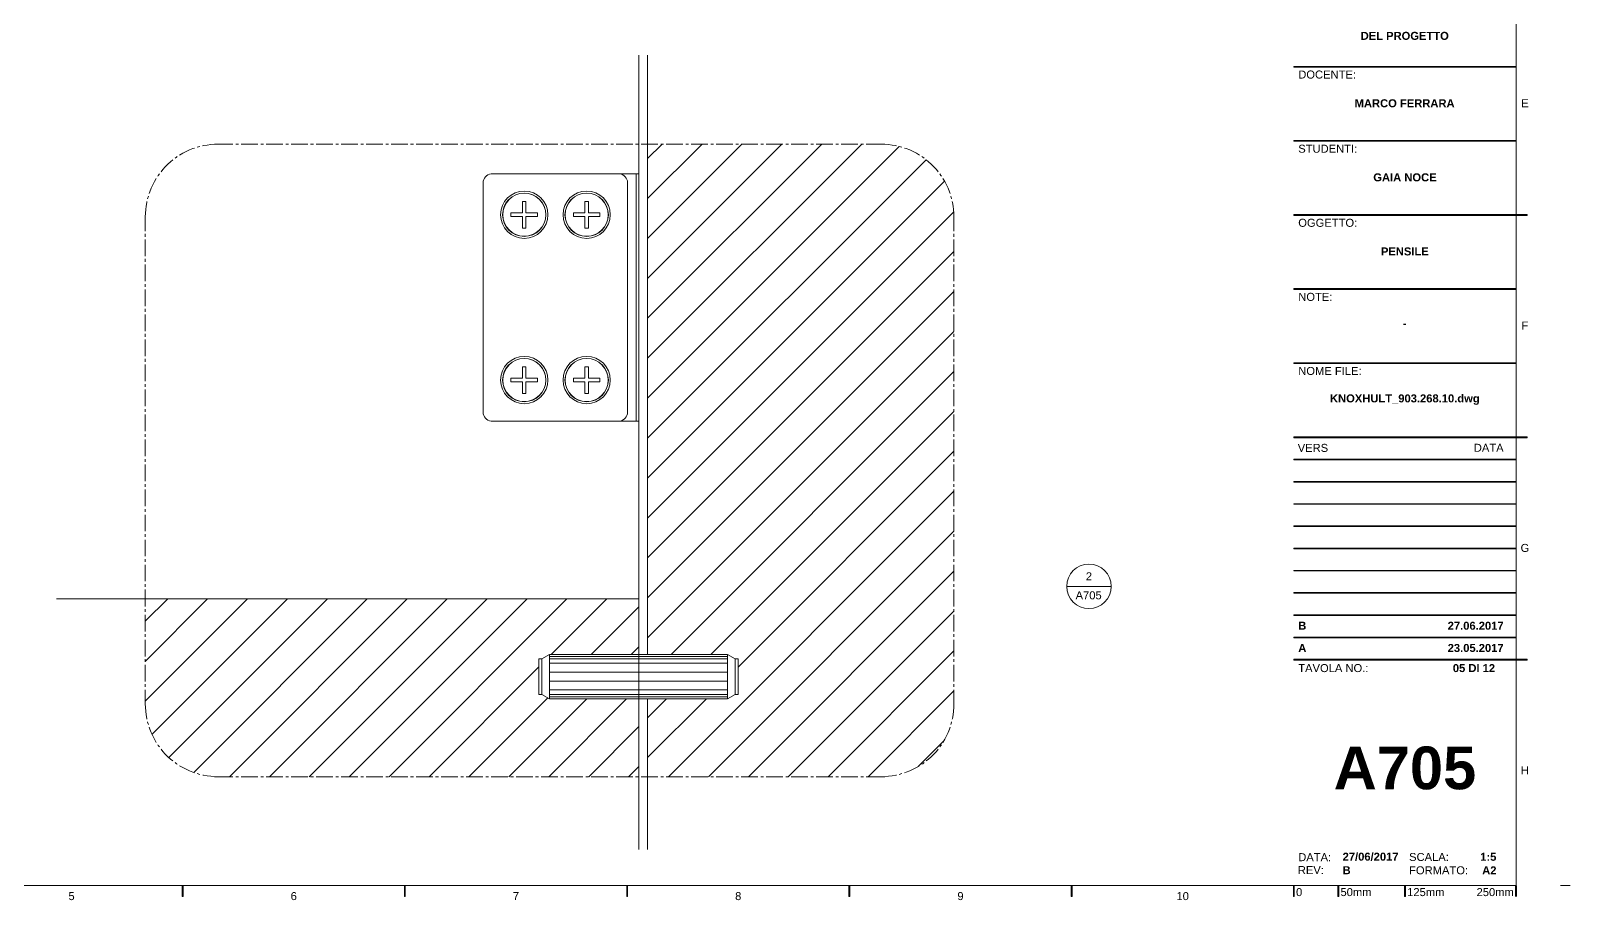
# Model space of a CAD drawing. Header units: centimetres. Extents: x -9.9 to 12.1, y -14.8 to 2.1.
# Drawn here: x 10.36 to 12.091, y -13.124 to -12.146 of the extents above; entities that cross this region are included whole.
import ezdxf

# ---------------------------------------------------------------- set-up
doc = ezdxf.new("R2010")
doc.units = ezdxf.units.CM
doc.header["$MEASUREMENT"] = 0
for name, color, linetype, lineweight in [('PDF _Geometria_Num_Penna__2', 2, 'Continuous', 18), ('PDF _Geometria_Num_Penna__7', 7, 'Continuous', 18), ('PDF _Riempimenti solidi_Num_Penna__7', 7, 'Continuous', 18), ('PDF _Testo_Num_Penna__7', 7, 'Continuous', 18)]:
    doc.layers.add(name, color=color, linetype=linetype, lineweight=lineweight)
doc.styles.add('GENERATED_STYLE_1', font='Arial.ttf')
doc.styles.add('GENERATED_STYLE_2', font='Arial Bold.ttf')

msp = doc.modelspace()

# ---------------------------------------------------------------- hatches: boundary and pattern name
at = {"layer": 'PDF _Riempimenti solidi_Num_Penna__7', "linetype": 'Continuous', "lineweight": 18}
for points in [[(11.7804, -12.1863), (11.7804, -12.1872), (12.0304, -12.1863)], [(11.7804, -12.1872), (12.0304, -12.1872), (12.0304, -12.1863)], [(11.7804, -12.2695), (11.7804, -12.2704), (12.0304, -12.2695)], [(11.7804, -12.2704), (12.0304, -12.2704), (12.0304, -12.2695)], [(12.0304, -12.2695), (11.7804, -12.2704), (12.0304, -12.2704)], [(11.7804, -12.2695), (11.7804, -12.2704), (12.0304, -12.2695)], [(12.0304, -12.3529), (11.7804, -12.3538), (12.0304, -12.3538)], [(11.7804, -12.3529), (11.7804, -12.3538), (12.0304, -12.3529)], [(12.0304, -12.3529), (11.7804, -12.3538), (12.0304, -12.3538)], [(11.7804, -12.3529), (11.7804, -12.3538), (12.0304, -12.3529)], [(12.0304, -12.3529), (11.7804, -12.3538), (12.0304, -12.3538)], [(11.7804, -12.3529), (11.7804, -12.3538), (12.0304, -12.3529)], [(12.0304, -12.3529), (11.7804, -12.3538), (12.0304, -12.3538)], [(11.7804, -12.3529), (11.7804, -12.3538), (12.0304, -12.3529)], [(12.0304, -12.3529), (12.0304, -12.3538), (12.0429, -12.3529)], [(12.0304, -12.3538), (12.0429, -12.3538), (12.0429, -12.3529)], [(12.0304, -12.4362), (11.7804, -12.4371), (12.0304, -12.4371)], [(11.7804, -12.4362), (11.7804, -12.4371), (12.0304, -12.4362)], [(12.0304, -12.5196), (11.7804, -12.5205), (12.0304, -12.5205)], [(11.7804, -12.5196), (11.7804, -12.5205), (12.0304, -12.5196)], [(12.0304, -12.5196), (11.7804, -12.5205), (12.0304, -12.5205)], [(11.7804, -12.5196), (11.7804, -12.5205), (12.0304, -12.5196)], [(12.0304, -12.6029), (11.7804, -12.6038), (12.0304, -12.6038)], [(11.7804, -12.6029), (11.7804, -12.6038), (12.0304, -12.6029)], [(12.0304, -12.6029), (12.0304, -12.6038), (12.0429, -12.6029)], [(12.0304, -12.6038), (12.0429, -12.6038), (12.0429, -12.6029)], [(12.0304, -12.6281), (11.7804, -12.6287), (12.0304, -12.6287)], [(11.7804, -12.6281), (11.7804, -12.6287), (12.0304, -12.6281)], [(12.0304, -12.6531), (11.7804, -12.6537), (12.0304, -12.6537)], [(11.7804, -12.6531), (11.7804, -12.6537), (12.0304, -12.6531)], [(12.0304, -12.6781), (11.7804, -12.6787), (12.0304, -12.6787)], [(11.7804, -12.6781), (11.7804, -12.6787), (12.0304, -12.6781)], [(12.0304, -12.7031), (11.7804, -12.7037), (12.0304, -12.7037)], [(11.7804, -12.7031), (11.7804, -12.7037), (12.0304, -12.7031)], [(12.0304, -12.7281), (11.7804, -12.7287), (12.0304, -12.7287)], [(11.7804, -12.7281), (11.7804, -12.7287), (12.0304, -12.7281)], [(12.0304, -12.7531), (11.7804, -12.7537), (12.0304, -12.7537)], [(11.7804, -12.7531), (11.7804, -12.7537), (12.0304, -12.7531)], [(12.0304, -12.778), (11.7804, -12.7787), (12.0304, -12.7787)], [(11.7804, -12.778), (11.7804, -12.7787), (12.0304, -12.778)], [(12.0304, -12.8031), (11.7804, -12.8037), (12.0304, -12.8037)], [(11.7804, -12.8031), (11.7804, -12.8037), (12.0304, -12.8031)], [(12.0304, -12.8281), (11.7804, -12.8287), (12.0304, -12.8287)], [(11.7804, -12.8281), (11.7804, -12.8287), (12.0304, -12.8281)], [(12.0304, -12.8529), (11.7804, -12.8538), (12.0304, -12.8538)], [(11.7804, -12.8529), (11.7804, -12.8538), (12.0304, -12.8529)], [(12.0304, -12.8529), (11.7804, -12.8538), (12.0304, -12.8538)], [(11.7804, -12.8529), (11.7804, -12.8538), (12.0304, -12.8529)], [(12.0304, -12.8529), (12.0304, -12.8538), (12.0429, -12.8529)], [(12.0304, -12.8538), (12.0429, -12.8538), (12.0429, -12.8529)], [(12.0304, -12.8529), (12.0304, -12.8538), (12.0429, -12.8529)], [(12.0304, -12.8538), (12.0429, -12.8538), (12.0429, -12.8529)], [(12.0304, -12.8529), (12.0304, -12.8538), (12.0429, -12.8529)], [(12.0304, -12.8538), (12.0429, -12.8538), (12.0429, -12.8529)], [(10.53, -13.1074), (10.5309, -13.1199), (10.5309, -13.1074)], [(10.53, -13.1199), (10.5309, -13.1199), (10.53, -13.1074)], [(10.7799, -13.1074), (10.7808, -13.1199), (10.7808, -13.1074)], [(10.7799, -13.1199), (10.7808, -13.1199), (10.7799, -13.1074)], [(11.0299, -13.1074), (11.0308, -13.1199), (11.0308, -13.1074)], [(11.0299, -13.1199), (11.0308, -13.1199), (11.0299, -13.1074)], [(11.28, -13.1074), (11.2809, -13.1199), (11.2809, -13.1074)], [(11.28, -13.1199), (11.2809, -13.1199), (11.28, -13.1074)], [(11.53, -13.1074), (11.5309, -13.1199), (11.5309, -13.1074)], [(11.53, -13.1199), (11.5309, -13.1199), (11.53, -13.1074)], [(11.78, -13.1074), (11.7809, -13.1199), (11.7809, -13.1074)], [(11.78, -13.1199), (11.7809, -13.1199), (11.78, -13.1074)], [(11.78, -13.1074), (11.7809, -13.1199), (11.7809, -13.1074)], [(11.78, -13.1199), (11.7809, -13.1199), (11.78, -13.1074)], [(11.83, -13.1074), (11.8309, -13.1199), (11.8309, -13.1074)], [(11.83, -13.1199), (11.8309, -13.1199), (11.83, -13.1074)], [(11.905, -13.1074), (11.9059, -13.1199), (11.9059, -13.1074)], [(11.905, -13.1199), (11.9059, -13.1199), (11.905, -13.1074)], [(12.0316, -13.1074), (12.0292, -13.1074), (12.0316, -13.1199)], [(12.0292, -13.1074), (12.0316, -13.1199), (12.0292, -13.1199)]]:
    msp.add_hatch(color=7, dxfattribs=at).paths.add_polyline_path(points)

# ---------------------------------------------------------------- linework, layer by layer
at = {"layer": 'PDF _Geometria_Num_Penna__2', "color": 2, "linetype": 'Continuous', "lineweight": 18, "flags": 128}
for points in [[(11.0535, -12.29), (11.0698, -12.2737)], [(11.0535, -12.3349), (11.1147, -12.2737)], [(11.0535, -12.3798), (11.1596, -12.2737)], [(11.0535, -12.4247), (11.2045, -12.2737)], [(11.0535, -12.4696), (11.2494, -12.2737)], [(11.0535, -12.5145), (11.2943, -12.2737)], [(11.0535, -12.5594), (11.3366, -12.2763)], [(11.0535, -12.6043), (11.3667, -12.2912)], [(11.0535, -12.6492), (11.3874, -12.3154)], [(11.0535, -12.6942), (11.3978, -12.3499)], [(11.0535, -12.739), (11.398, -12.3946)], [(11.0535, -12.784), (11.398, -12.4395)], [(11.0535, -12.8289), (11.398, -12.4844)], [(11.0798, -12.8475), (11.398, -12.5293)], [(11.1247, -12.8475), (11.398, -12.5742)], [(11.1554, -12.8618), (11.398, -12.6191)], [(11.077, -12.9851), (11.398, -12.664)], [(11.1219, -12.9851), (11.398, -12.7089)], [(11.1668, -12.9851), (11.398, -12.7538)], [(10.4884, -12.8103), (10.5137, -12.7851)], [(10.4884, -12.8553), (10.5585, -12.7851)], [(10.4884, -12.9001), (10.6035, -12.7851)], [(10.4959, -12.9375), (10.6483, -12.7851)], [(10.5148, -12.9635), (10.6933, -12.7851)], [(10.5429, -12.9804), (10.7381, -12.7851)], [(10.583, -12.9851), (10.7831, -12.7851)], [(10.628, -12.9851), (10.8279, -12.7851)], [(10.6728, -12.9851), (10.8729, -12.7851)], [(10.7178, -12.9851), (10.9178, -12.7851)], [(10.7626, -12.9851), (10.9627, -12.7851)], [(10.9451, -12.8475), (11.0076, -12.7851)], [(10.99, -12.8475), (11.0435, -12.794)], [(11.2117, -12.9851), (11.398, -12.7987)], [(11.0349, -12.8475), (11.0435, -12.8389)], [(11.2566, -12.9851), (11.398, -12.8436)], [(10.8076, -12.9851), (10.931, -12.8616)], [(10.8524, -12.9851), (10.9411, -12.8964)], [(10.8974, -12.9851), (10.9849, -12.8975)], [(10.9423, -12.9851), (11.0298, -12.8975)], [(11.0535, -12.9187), (11.0747, -12.8975)], [(11.0535, -12.9636), (11.1196, -12.8975)], [(11.3015, -12.9851), (11.398, -12.8885)], [(10.9872, -12.9851), (11.0435, -12.9287)], [(11.3578, -12.9737), (11.3866, -12.9448)], [(11.0321, -12.9851), (11.0435, -12.9736)]]:
    msp.add_lwpolyline(points, dxfattribs=at)
at = {"layer": 'PDF _Geometria_Num_Penna__7', "color": 7, "linetype": 'Continuous', "lineweight": 18, "flags": 128}
for points in [[(9.2504, -13.1074), (12.0304, -13.1074), (12.0304, -11.1033), (9.2504, -11.1033)], [(12.0304, -12.1872), (12.0304, -12.1863), (11.7804, -12.1872)], [(12.0304, -12.1863), (11.7804, -12.1872), (11.7804, -12.1863)], [(12.0304, -12.2704), (12.0304, -12.2695), (11.7804, -12.2704)], [(12.0304, -12.2695), (11.7804, -12.2704), (11.7804, -12.2695)], [(11.7804, -12.2695), (11.7804, -12.2704), (12.0304, -12.2695)], [(11.7804, -12.2704), (12.0304, -12.2695), (12.0304, -12.2704)], [(10.9166, -12.3381), (10.9126, -12.3381), (10.9126, -12.3511), (10.8997, -12.3511), (10.8997, -12.3551), (10.9126, -12.3551), (10.9126, -12.3681), (10.9166, -12.3681), (10.9166, -12.3551), (10.9296, -12.3551), (10.9296, -12.3511), (10.9166, -12.3511)], [(10.9869, -12.3381), (10.9828, -12.3381), (10.9828, -12.3511), (10.9699, -12.3511), (10.9699, -12.3551), (10.9828, -12.3551), (10.9828, -12.3681), (10.9869, -12.3681), (10.9869, -12.3551), (10.9998, -12.3551), (10.9998, -12.3511), (10.9869, -12.3511)], [(11.7804, -12.3529), (11.7804, -12.3538), (12.0304, -12.3529)], [(11.7804, -12.3538), (12.0304, -12.3529), (12.0304, -12.3538)], [(11.7804, -12.3529), (11.7804, -12.3538), (12.0304, -12.3529)], [(11.7804, -12.3538), (12.0304, -12.3529), (12.0304, -12.3538)], [(11.7804, -12.3529), (11.7804, -12.3538), (12.0304, -12.3529)], [(11.7804, -12.3538), (12.0304, -12.3529), (12.0304, -12.3538)], [(11.7804, -12.3529), (11.7804, -12.3538), (12.0304, -12.3529)], [(11.7804, -12.3538), (12.0304, -12.3529), (12.0304, -12.3538)], [(12.0429, -12.3538), (12.0429, -12.3529), (12.0304, -12.3538)], [(12.0429, -12.3529), (12.0304, -12.3538), (12.0304, -12.3529)], [(11.7804, -12.4362), (11.7804, -12.4371), (12.0304, -12.4362)], [(11.7804, -12.4371), (12.0304, -12.4362), (12.0304, -12.4371)], [(11.7804, -12.5196), (11.7804, -12.5205), (12.0304, -12.5196)], [(11.7804, -12.5205), (12.0304, -12.5196), (12.0304, -12.5205)], [(11.7804, -12.5196), (11.7804, -12.5205), (12.0304, -12.5196)], [(11.7804, -12.5205), (12.0304, -12.5196), (12.0304, -12.5205)], [(10.9166, -12.524), (10.9126, -12.524), (10.9126, -12.537), (10.8997, -12.537), (10.8997, -12.541), (10.9126, -12.541), (10.9126, -12.554), (10.9166, -12.554), (10.9166, -12.541), (10.9296, -12.541), (10.9296, -12.537), (10.9166, -12.537)], [(10.9869, -12.524), (10.9828, -12.524), (10.9828, -12.537), (10.9699, -12.537), (10.9699, -12.541), (10.9828, -12.541), (10.9828, -12.554), (10.9869, -12.554), (10.9869, -12.541), (10.9998, -12.541), (10.9998, -12.537), (10.9869, -12.537)], [(11.7804, -12.6029), (11.7804, -12.6038), (12.0304, -12.6029)], [(11.7804, -12.6038), (12.0304, -12.6029), (12.0304, -12.6038)], [(12.0429, -12.6038), (12.0429, -12.6029), (12.0304, -12.6038)], [(12.0429, -12.6029), (12.0304, -12.6038), (12.0304, -12.6029)], [(11.7804, -12.6281), (11.7804, -12.6287), (12.0304, -12.6281)], [(11.7804, -12.6287), (12.0304, -12.6281), (12.0304, -12.6287)], [(11.7804, -12.6531), (11.7804, -12.6537), (12.0304, -12.6531)], [(11.7804, -12.6537), (12.0304, -12.6531), (12.0304, -12.6537)], [(11.7804, -12.6781), (11.7804, -12.6787), (12.0304, -12.6781)], [(11.7804, -12.6787), (12.0304, -12.6781), (12.0304, -12.6787)], [(11.7804, -12.7031), (11.7804, -12.7037), (12.0304, -12.7031)], [(11.7804, -12.7037), (12.0304, -12.7031), (12.0304, -12.7037)], [(11.7804, -12.7281), (11.7804, -12.7287), (12.0304, -12.7281)], [(11.7804, -12.7287), (12.0304, -12.7281), (12.0304, -12.7287)], [(11.7804, -12.7531), (11.7804, -12.7537), (12.0304, -12.7531)], [(11.7804, -12.7537), (12.0304, -12.7531), (12.0304, -12.7537)], [(11.7804, -12.778), (11.7804, -12.7787), (12.0304, -12.778)], [(11.7804, -12.7787), (12.0304, -12.778), (12.0304, -12.7787)], [(11.7804, -12.8031), (11.7804, -12.8037), (12.0304, -12.8031)], [(11.7804, -12.8037), (12.0304, -12.8031), (12.0304, -12.8037)], [(11.7804, -12.8281), (11.7804, -12.8287), (12.0304, -12.8281)], [(11.7804, -12.8287), (12.0304, -12.8281), (12.0304, -12.8287)], [(11.1432, -12.8475), (10.9432, -12.8475), (10.9432, -12.8975), (11.1432, -12.8975)], [(11.7804, -12.8529), (11.7804, -12.8538), (12.0304, -12.8529)], [(11.7804, -12.8538), (12.0304, -12.8529), (12.0304, -12.8538)], [(11.7804, -12.8529), (11.7804, -12.8538), (12.0304, -12.8529)], [(11.7804, -12.8538), (12.0304, -12.8529), (12.0304, -12.8538)], [(12.0429, -12.8538), (12.0429, -12.8529), (12.0304, -12.8538)], [(12.0429, -12.8529), (12.0304, -12.8538), (12.0304, -12.8529)], [(12.0429, -12.8538), (12.0429, -12.8529), (12.0304, -12.8538)], [(12.0429, -12.8529), (12.0304, -12.8538), (12.0304, -12.8529)], [(12.0429, -12.8538), (12.0429, -12.8529), (12.0304, -12.8538)], [(12.0429, -12.8529), (12.0304, -12.8538), (12.0304, -12.8529)], [(10.5309, -13.1074), (10.53, -13.1074), (10.5309, -13.1199)], [(10.53, -13.1074), (10.5309, -13.1199), (10.53, -13.1199)], [(10.7808, -13.1074), (10.7799, -13.1074), (10.7808, -13.1199)], [(10.7799, -13.1074), (10.7808, -13.1199), (10.7799, -13.1199)], [(11.0308, -13.1074), (11.0299, -13.1074), (11.0308, -13.1199)], [(11.0299, -13.1074), (11.0308, -13.1199), (11.0299, -13.1199)], [(11.2809, -13.1074), (11.28, -13.1074), (11.2809, -13.1199)], [(11.28, -13.1074), (11.2809, -13.1199), (11.28, -13.1199)], [(11.5309, -13.1074), (11.53, -13.1074), (11.5309, -13.1199)], [(11.53, -13.1074), (11.5309, -13.1199), (11.53, -13.1199)], [(11.7809, -13.1074), (11.78, -13.1074), (11.7809, -13.1199)], [(11.78, -13.1074), (11.7809, -13.1199), (11.78, -13.1199)], [(11.78, -13.1199), (11.7809, -13.1199), (11.78, -13.1074)], [(11.7809, -13.1199), (11.78, -13.1074), (11.7809, -13.1074)], [(11.8309, -13.1074), (11.83, -13.1074), (11.8309, -13.1199)], [(11.83, -13.1074), (11.8309, -13.1199), (11.83, -13.1199)], [(11.9059, -13.1074), (11.905, -13.1074), (11.9059, -13.1199)], [(11.905, -13.1074), (11.9059, -13.1199), (11.905, -13.1199)]]:
    msp.add_lwpolyline(points, close=True, dxfattribs=at)
for points in [[(11.0435, -12.1737), (11.0435, -13.067)], [(11.0535, -12.1737), (11.0535, -12.8475)], [(10.5439, -12.2781), (10.5418, -12.2788), (10.538, -12.2803), (10.5342, -12.2821), (10.5305, -12.284), (10.527, -12.2861)], [(10.5499, -12.2763), (10.5498, -12.2763), (10.5469, -12.2772)], [(10.587, -12.2737), (10.5703, -12.2737), (10.5662, -12.2738), (10.562, -12.2742), (10.5579, -12.2747), (10.5538, -12.2754), (10.5529, -12.2756)], [(10.5932, -12.2737), (10.5901, -12.2737)], [(10.6151, -12.2737), (10.5963, -12.2737)], [(10.6213, -12.2737), (10.6182, -12.2737)], [(10.6432, -12.2737), (10.6244, -12.2737)], [(10.6495, -12.2737), (10.6463, -12.2737)], [(10.6713, -12.2737), (10.6526, -12.2737)], [(10.6776, -12.2737), (10.6744, -12.2737)], [(10.6994, -12.2737), (10.6807, -12.2737)], [(10.7057, -12.2737), (10.7026, -12.2737)], [(10.7276, -12.2737), (10.7088, -12.2737)], [(10.7338, -12.2737), (10.7307, -12.2737)], [(10.7557, -12.2737), (10.7369, -12.2737)], [(10.762, -12.2737), (10.7588, -12.2737)], [(10.7838, -12.2737), (10.7651, -12.2737)], [(10.7901, -12.2737), (10.7869, -12.2737)], [(10.8119, -12.2737), (10.7932, -12.2737)], [(10.8182, -12.2737), (10.815, -12.2737)], [(10.8401, -12.2737), (10.8213, -12.2737)], [(10.8463, -12.2737), (10.8432, -12.2737)], [(10.8682, -12.2737), (10.8494, -12.2737)], [(10.8744, -12.2737), (10.8713, -12.2737)], [(10.8963, -12.2737), (10.8776, -12.2737)], [(10.9026, -12.2737), (10.8994, -12.2737)], [(10.9244, -12.2737), (10.9057, -12.2737)], [(10.9307, -12.2737), (10.9275, -12.2737)], [(10.9526, -12.2737), (10.9338, -12.2737)], [(10.9588, -12.2737), (10.9557, -12.2737)], [(10.9807, -12.2737), (10.9619, -12.2737)], [(10.9869, -12.2737), (10.9838, -12.2737)], [(11.0088, -12.2737), (10.99, -12.2737)], [(11.0151, -12.2737), (11.0119, -12.2737)], [(11.0369, -12.2737), (11.0182, -12.2737)], [(11.0432, -12.2737), (11.04, -12.2737)], [(11.0651, -12.2737), (11.0463, -12.2737)], [(11.0713, -12.2737), (11.0682, -12.2737)], [(11.0932, -12.2737), (11.0744, -12.2737)], [(11.0994, -12.2737), (11.0963, -12.2737)], [(11.1213, -12.2737), (11.1025, -12.2737)], [(11.1276, -12.2737), (11.1245, -12.2737)], [(11.1494, -12.2737), (11.1307, -12.2737)], [(11.1557, -12.2737), (11.1526, -12.2737)], [(11.1776, -12.2737), (11.1588, -12.2737)], [(11.1838, -12.2737), (11.1807, -12.2737)], [(11.2057, -12.2737), (11.187, -12.2737)], [(11.2119, -12.2737), (11.2088, -12.2737)], [(11.2338, -12.2737), (11.2151, -12.2737)], [(11.2401, -12.2737), (11.237, -12.2737)], [(11.2619, -12.2737), (11.2432, -12.2737)], [(11.2682, -12.2737), (11.2651, -12.2737)], [(11.2901, -12.2737), (11.2713, -12.2737)], [(11.2963, -12.2737), (11.2932, -12.2737)], [(11.3334, -12.2756), (11.3326, -12.2754), (11.3285, -12.2747), (11.3244, -12.2742), (11.3203, -12.2738), (11.3161, -12.2737), (11.2995, -12.2737)], [(11.3395, -12.2772), (11.3366, -12.2763), (11.3364, -12.2763)], [(11.3594, -12.2861), (11.3559, -12.284), (11.3522, -12.2821), (11.3484, -12.2803), (11.3445, -12.2788), (11.3424, -12.2781)], [(10.5194, -12.2915), (10.5169, -12.2935), (10.5138, -12.2963), (10.5109, -12.2992), (10.5081, -12.3023), (10.5061, -12.3047)], [(10.5244, -12.2878), (10.5235, -12.2884), (10.5219, -12.2896)], [(11.3645, -12.2896), (11.3629, -12.2884), (11.362, -12.2878)], [(11.3802, -12.3047), (11.3783, -12.3023), (11.3754, -12.2992), (11.3725, -12.2963), (11.3695, -12.2935), (11.367, -12.2915)], [(10.5007, -12.3124), (10.4986, -12.3159), (10.4967, -12.3196), (10.495, -12.3234), (10.4934, -12.3272), (10.4928, -12.3293)], [(10.5042, -12.3072), (10.503, -12.3089), (10.5024, -12.3098)], [(11.0218, -12.3073), (10.8774, -12.3073)], [(10.9496, -12.5851), (11.0404, -12.5851), (11.0404, -12.3073), (11.0218, -12.3073)], [(11.0404, -12.3073), (11.0435, -12.3073), (11.0435, -12.5851), (11.0404, -12.5851)], [(11.0435, -12.3073), (11.0435, -12.5851)], [(11.3839, -12.3098), (11.3833, -12.3089), (11.3821, -12.3072)], [(11.3937, -12.3293), (11.3929, -12.3272), (11.3914, -12.3234), (11.3896, -12.3196), (11.3877, -12.3159), (11.3857, -12.3124)], [(11.0308, -12.5753), (11.0308, -12.3171)], [(10.4902, -12.3383), (10.4901, -12.3392), (10.4893, -12.3433), (10.4888, -12.3474), (10.4885, -12.3515), (10.4884, -12.3556), (10.4884, -12.3716)], [(10.4918, -12.3323), (10.491, -12.3351), (10.491, -12.3353)], [(11.3955, -12.3353), (11.3954, -12.3351), (11.3946, -12.3323)], [(11.398, -12.3716), (11.398, -12.3556), (11.3979, -12.3515), (11.3976, -12.3474), (11.3971, -12.3433), (11.3964, -12.3392), (11.3961, -12.3383)], [(10.4884, -12.3747), (10.4884, -12.3778)], [(10.4884, -12.3809), (10.4884, -12.3997)], [(11.398, -12.3778), (11.398, -12.3747)], [(11.398, -12.3997), (11.398, -12.3809)], [(10.4884, -12.4028), (10.4884, -12.4059)], [(10.4884, -12.409), (10.4884, -12.4278)], [(11.398, -12.4059), (11.398, -12.4028)], [(11.398, -12.4278), (11.398, -12.409)], [(10.4884, -12.431), (10.4884, -12.4341)], [(11.398, -12.4341), (11.398, -12.431)], [(10.4884, -12.4372), (10.4884, -12.4559)], [(11.398, -12.4559), (11.398, -12.4372)], [(10.4884, -12.4591), (10.4884, -12.4622)], [(10.4884, -12.4653), (10.4884, -12.4841)], [(11.398, -12.4622), (11.398, -12.4591)], [(11.398, -12.4841), (11.398, -12.4653)], [(10.4884, -12.4872), (10.4884, -12.4903)], [(10.4884, -12.4934), (10.4884, -12.5122)], [(11.398, -12.4903), (11.398, -12.4872)], [(11.398, -12.5122), (11.398, -12.4934)], [(10.4884, -12.5153), (10.4884, -12.5185)], [(11.398, -12.5185), (11.398, -12.5153)], [(10.4884, -12.5216), (10.4884, -12.5403)], [(11.398, -12.5403), (11.398, -12.5216)], [(10.4884, -12.5435), (10.4884, -12.5466)], [(10.4884, -12.5497), (10.4884, -12.5684)], [(11.398, -12.5466), (11.398, -12.5435)], [(11.398, -12.5684), (11.398, -12.5497)], [(10.4884, -12.5716), (10.4884, -12.5747)], [(11.398, -12.5747), (11.398, -12.5716)], [(10.4884, -12.5779), (10.4884, -12.5966)], [(11.398, -12.5966), (11.398, -12.5779)], [(10.4884, -12.5997), (10.4884, -12.6028)], [(10.4884, -12.606), (10.4884, -12.6247)], [(11.398, -12.6028), (11.398, -12.5997)], [(11.398, -12.6247), (11.398, -12.606)], [(10.4884, -12.6279), (10.4884, -12.631)], [(10.4884, -12.6341), (10.4884, -12.6528)], [(11.398, -12.631), (11.398, -12.6279)], [(11.398, -12.6528), (11.398, -12.6341)], [(10.4884, -12.656), (10.4884, -12.6591)], [(11.398, -12.6591), (11.398, -12.656)], [(10.4884, -12.6622), (10.4884, -12.681)], [(11.398, -12.681), (11.398, -12.6622)], [(10.4884, -12.6841), (10.4884, -12.6872)], [(10.4884, -12.6904), (10.4884, -12.7091)], [(11.398, -12.6872), (11.398, -12.6841)], [(11.398, -12.7091), (11.398, -12.6904)], [(10.4884, -12.7122), (10.4884, -12.7153)], [(10.4884, -12.7185), (10.4884, -12.7372)], [(11.398, -12.7153), (11.398, -12.7122)], [(11.398, -12.7372), (11.398, -12.7185)], [(10.4884, -12.7404), (10.4884, -12.7435)], [(11.398, -12.7435), (11.398, -12.7404)], [(10.4884, -12.7466), (10.4884, -12.7653)], [(11.398, -12.7653), (11.398, -12.7466)], [(10.4884, -12.7685), (10.4884, -12.7716)], [(10.4884, -12.7747), (10.4884, -12.7935)], [(11.398, -12.7716), (11.398, -12.7685)], [(11.398, -12.7935), (11.398, -12.7747)], [(11.5749, -12.7711), (11.5249, -12.7711)], [(11.0435, -12.7851), (10.3883, -12.7851)], [(10.4884, -12.7966), (10.4884, -12.7997)], [(11.398, -12.7997), (11.398, -12.7966)], [(10.4884, -12.8029), (10.4884, -12.8216)], [(11.398, -12.8216), (11.398, -12.8029)], [(10.4884, -12.8247), (10.4884, -12.8278)], [(10.4884, -12.831), (10.4884, -12.8498)], [(11.398, -12.8278), (11.398, -12.8247)], [(11.398, -12.8498), (11.398, -12.831)], [(10.9432, -12.8475), (10.9343, -12.8526), (10.9343, -12.8926), (10.9432, -12.8975)], [(11.1432, -12.8475), (11.1521, -12.8526), (11.1521, -12.8926), (11.1432, -12.8975)], [(10.4884, -12.8529), (10.4884, -12.856)], [(10.4884, -12.8591), (10.4884, -12.8779)], [(10.9343, -12.8526), (10.931, -12.8526), (10.931, -12.8926), (10.9343, -12.8926)], [(11.1432, -12.85), (10.9432, -12.85)], [(11.1432, -12.8526), (10.9432, -12.8526)], [(11.1432, -12.8575), (10.9432, -12.8575)], [(11.1521, -12.8526), (11.1554, -12.8526), (11.1554, -12.8926), (11.1521, -12.8926)], [(11.398, -12.856), (11.398, -12.8529)], [(11.398, -12.8779), (11.398, -12.8591)], [(10.4884, -12.881), (10.4884, -12.8841)], [(11.1432, -12.8675), (10.9432, -12.8675)], [(11.1432, -12.8775), (10.9432, -12.8775)], [(11.398, -12.8841), (11.398, -12.881)], [(10.4884, -12.8872), (10.4884, -12.9031), (10.4885, -12.9073), (10.4888, -12.9115), (10.4893, -12.9155), (10.4901, -12.9197), (10.4902, -12.9205)], [(11.1432, -12.8875), (10.9432, -12.8875)], [(11.1432, -12.8926), (10.9432, -12.8926)], [(11.1432, -12.8951), (10.9432, -12.8951)], [(11.0535, -13.067), (11.0535, -12.8975)], [(11.398, -12.9031), (11.398, -12.8872)], [(11.3961, -12.9205), (11.3964, -12.9197), (11.3971, -12.9155), (11.3976, -12.9115), (11.3979, -12.9073), (11.398, -12.9031)], [(10.491, -12.9235), (10.491, -12.9237), (10.4918, -12.9265)], [(10.4928, -12.9295), (10.4934, -12.9316), (10.495, -12.9354), (10.4967, -12.9392), (10.4986, -12.9429), (10.5007, -12.9464)], [(11.3857, -12.9464), (11.3877, -12.9429), (11.3896, -12.9392), (11.3914, -12.9354), (11.3929, -12.9316), (11.3937, -12.9295)], [(11.3946, -12.9265), (11.3954, -12.9237), (11.3955, -12.9235)], [(10.5024, -12.949), (10.503, -12.9499), (10.5042, -12.9516)], [(11.3821, -12.9516), (11.3833, -12.9499), (11.3839, -12.949)], [(10.5061, -12.9541), (10.5081, -12.9565), (10.5109, -12.9596), (10.5138, -12.9625), (10.5169, -12.9653), (10.5194, -12.9673)], [(10.5219, -12.9692), (10.5235, -12.9704), (10.5244, -12.971)], [(11.362, -12.971), (11.3629, -12.9704), (11.3645, -12.9692)], [(11.367, -12.9673), (11.3695, -12.9653), (11.3725, -12.9625), (11.3754, -12.9596), (11.3783, -12.9565), (11.3803, -12.9541)], [(10.527, -12.9727), (10.5305, -12.9748), (10.5342, -12.9767), (10.538, -12.9785), (10.5418, -12.98), (10.5439, -12.9807)], [(10.5469, -12.9816), (10.5498, -12.9825), (10.5499, -12.9825)], [(10.553, -12.9832), (10.5538, -12.9834), (10.5579, -12.9841), (10.562, -12.9846), (10.5662, -12.985), (10.5703, -12.9851), (10.587, -12.9851)], [(10.5901, -12.9851), (10.5932, -12.9851)], [(10.5963, -12.9851), (10.6151, -12.9851)], [(10.6182, -12.9851), (10.6213, -12.9851)], [(10.6244, -12.9851), (10.6432, -12.9851)], [(10.6463, -12.9851), (10.6495, -12.9851)], [(10.6526, -12.9851), (10.6713, -12.9851)], [(10.6744, -12.9851), (10.6776, -12.9851)], [(10.6807, -12.9851), (10.6994, -12.9851)], [(10.7026, -12.9851), (10.7057, -12.9851)], [(10.7088, -12.9851), (10.7276, -12.9851)], [(10.7307, -12.9851), (10.7338, -12.9851)], [(10.7369, -12.9851), (10.7557, -12.9851)], [(10.7588, -12.9851), (10.762, -12.9851)], [(10.7651, -12.9851), (10.7838, -12.9851)], [(10.7869, -12.9851), (10.7901, -12.9851)], [(10.7932, -12.9851), (10.8119, -12.9851)], [(10.815, -12.9851), (10.8182, -12.9851)], [(10.8213, -12.9851), (10.8401, -12.9851)], [(10.8432, -12.9851), (10.8463, -12.9851)], [(10.8494, -12.9851), (10.8682, -12.9851)], [(10.8713, -12.9851), (10.8744, -12.9851)], [(10.8776, -12.9851), (10.8963, -12.9851)], [(10.8994, -12.9851), (10.9026, -12.9851)], [(10.9057, -12.9851), (10.9244, -12.9851)], [(10.9275, -12.9851), (10.9307, -12.9851)], [(10.9338, -12.9851), (10.9526, -12.9851)], [(10.9557, -12.9851), (10.9588, -12.9851)], [(10.9619, -12.9851), (10.9807, -12.9851)], [(10.9838, -12.9851), (10.9869, -12.9851)], [(10.99, -12.9851), (11.0088, -12.9851)], [(11.0119, -12.9851), (11.0151, -12.9851)], [(11.0182, -12.9851), (11.0369, -12.9851)], [(11.04, -12.9851), (11.0432, -12.9851)], [(11.0463, -12.9851), (11.0651, -12.9851)], [(11.0682, -12.9851), (11.0713, -12.9851)], [(11.0744, -12.9851), (11.0932, -12.9851)], [(11.0963, -12.9851), (11.0994, -12.9851)], [(11.1025, -12.9851), (11.1213, -12.9851)], [(11.1245, -12.9851), (11.1276, -12.9851)], [(11.1307, -12.9851), (11.1494, -12.9851)], [(11.1526, -12.9851), (11.1557, -12.9851)], [(11.1588, -12.9851), (11.1776, -12.9851)], [(11.1807, -12.9851), (11.1838, -12.9851)], [(11.187, -12.9851), (11.2057, -12.9851)], [(11.2088, -12.9851), (11.2119, -12.9851)], [(11.2151, -12.9851), (11.2338, -12.9851)], [(11.237, -12.9851), (11.2401, -12.9851)], [(11.2432, -12.9851), (11.2619, -12.9851)], [(11.2651, -12.9851), (11.2682, -12.9851)], [(11.2713, -12.9851), (11.2901, -12.9851)], [(11.2932, -12.9851), (11.2963, -12.9851)], [(11.2995, -12.9851), (11.3161, -12.9851)], [(11.3161, -12.9851), (11.3203, -12.985), (11.3244, -12.9846), (11.3285, -12.9841), (11.3326, -12.9834), (11.3334, -12.9832)], [(11.3364, -12.9825), (11.3366, -12.9825), (11.3395, -12.9816)], [(11.3424, -12.9807), (11.3445, -12.98), (11.3484, -12.9785), (11.3522, -12.9767), (11.3559, -12.9748), (11.3594, -12.9727)], [(12.0804, -13.1074), (12.0913, -13.1074)]]:
    msp.add_lwpolyline(points, dxfattribs=at)
msp.add_lwpolyline([(10.8774, -12.3073, 0.386843), (10.8684, -12.3171), (10.8684, -12.5753, 0.38677), (10.8774, -12.5851), (11.0218, -12.5851, 0.386843), (11.0309, -12.5753)], format="xyb", dxfattribs=at)
at = {"layer": 'PDF _Geometria_Num_Penna__7', "color": 7, "linetype": 'Continuous', "lineweight": 18}
for centre, radius in [((10.9147, -12.3531), 0.0266), ((10.9147, -12.3531), 0.0244), ((10.9147, -12.3531), 0.0242), ((10.9849, -12.3531), 0.0266), ((10.9849, -12.3531), 0.0244), ((10.9849, -12.3531), 0.0242), ((10.9147, -12.539), 0.0266), ((10.9147, -12.539), 0.0244), ((10.9147, -12.539), 0.0242), ((10.9849, -12.539), 0.0266), ((10.9849, -12.539), 0.0244), ((10.9849, -12.539), 0.0242), ((11.5499, -12.771), 0.025)]:
    msp.add_circle(centre, radius, dxfattribs=at)
msp.add_arc((11.021, -12.3171), 0.00987, 0.4388, 85.0187, dxfattribs=at)

# ---------------------------------------------------------------- texts
at = {"layer": 'PDF _Testo_Num_Penna__7', "color": 7, "linetype": 'Continuous', "lineweight": 18, "attachment_point": 7}
for s, insert, char_height, style in [('\\A1;DEL PROGETTO', (11.8556, -12.1566), 0.009, 'GENERATED_STYLE_2'), ('\\A1;DOCENTE:', (11.7854, -12.2001), 0.009, 'GENERATED_STYLE_1'), ('\\A1;MARCO FERRARA', (11.8488, -12.2324), 0.009, 'GENERATED_STYLE_2'), ('\\A1;E', (12.0362, -12.2322), 0.009, 'GENERATED_STYLE_1'), ('\\A1;STUDENTI:', (11.7854, -12.2835), 0.009, 'GENERATED_STYLE_1'), ('\\A1;GAIA NOCE', (11.8698, -12.3157), 0.009, 'GENERATED_STYLE_2'), ('\\A1;OGGETTO:', (11.7854, -12.3668), 0.009, 'GENERATED_STYLE_1'), ('\\A1;PENSILE', (11.8784, -12.399), 0.009, 'GENERATED_STYLE_2'), ('\\A1;NOTE:', (11.7854, -12.4501), 0.009, 'GENERATED_STYLE_1'), ('\\A1;-', (11.9031, -12.4798), 0.009, 'GENERATED_STYLE_2'), ('\\A1;F', (12.0365, -12.4822), 0.009, 'GENERATED_STYLE_1'), ('\\A1;NOME FILE:', (11.7854, -12.5334), 0.009, 'GENERATED_STYLE_1'), ('\\A1;KNOXHULT_903.268.10.dwg', (11.8211, -12.5669), 0.009, 'GENERATED_STYLE_2'), ('\\A1;VERS', (11.7848, -12.6199), 0.009, 'GENERATED_STYLE_1'), ('\\A1;DATA', (11.9829, -12.6197), 0.009, 'GENERATED_STYLE_1'), ('\\A1;G', (12.0355, -12.7324), 0.009, 'GENERATED_STYLE_1'), ('\\A1;2', (11.5464, -12.7642), 0.009, 'GENERATED_STYLE_1'), ('\\A1;A705', (11.5349, -12.7857), 0.009, 'GENERATED_STYLE_1'), ('\\A1;B', (11.7854, -12.8197), 0.009, 'GENERATED_STYLE_2'), ('\\A1;27.06.2017', (11.9535, -12.8199), 0.009, 'GENERATED_STYLE_2'), ('\\A1;A', (11.7854, -12.8447), 0.009, 'GENERATED_STYLE_2'), ('\\A1;23.05.2017', (11.9535, -12.8449), 0.009, 'GENERATED_STYLE_2'), ('\\A1;TAVOLA NO.:', (11.7854, -12.8675), 0.009, 'GENERATED_STYLE_1'), ('\\A1;05 DI 12', (11.9593, -12.8675), 0.009, 'GENERATED_STYLE_2'), ('\\A1;A705', (11.8253, -12.9998), 0.048, 'GENERATED_STYLE_2'), ('\\A1;H', (12.0358, -12.9823), 0.009, 'GENERATED_STYLE_1'), ('\\A1;DATA:', (11.7854, -13.08), 0.009, 'GENERATED_STYLE_1'), ('\\A1;27/06/2017', (11.8353, -13.0797), 0.009, 'GENERATED_STYLE_2'), ('\\A1;SCALA:', (11.9101, -13.0799), 0.009, 'GENERATED_STYLE_1'), ('\\A1;1:5', (11.9901, -13.0797), 0.009, 'GENERATED_STYLE_2'), ('\\A1;REV:', (11.7849, -13.0945), 0.009, 'GENERATED_STYLE_1'), ('\\A1;B', (11.8353, -13.0947), 0.009, 'GENERATED_STYLE_2'), ('\\A1;FORMATO:', (11.9101, -13.0949), 0.009, 'GENERATED_STYLE_1'), ('\\A1;A2', (11.9923, -13.0948), 0.009, 'GENERATED_STYLE_2'), ('\\A1;5', (10.4019, -13.1239), 0.009, 'GENERATED_STYLE_1'), ('\\A1;6', (10.6519, -13.1239), 0.009, 'GENERATED_STYLE_1'), ('\\A1;7', (10.9019, -13.1237), 0.009, 'GENERATED_STYLE_1'), ('\\A1;8', (11.1519, -13.1239), 0.009, 'GENERATED_STYLE_1'), ('\\A1;9', (11.4019, -13.1239), 0.009, 'GENERATED_STYLE_1'), ('\\A1;10', (11.6484, -13.1239), 0.009, 'GENERATED_STYLE_1'), ('\\A1;0', (11.7829, -13.1194), 0.009, 'GENERATED_STYLE_1'), ('\\A1;50mm', (11.8329, -13.1194), 0.009, 'GENERATED_STYLE_1'), ('\\A1;125mm', (11.9079, -13.1194), 0.009, 'GENERATED_STYLE_1'), ('\\A1;250mm', (11.986, -13.1194), 0.009, 'GENERATED_STYLE_1')]:
    msp.add_mtext(s, dxfattribs=dict(at, insert=insert, char_height=char_height, style=style))

doc.saveas('drawing.dxf')
